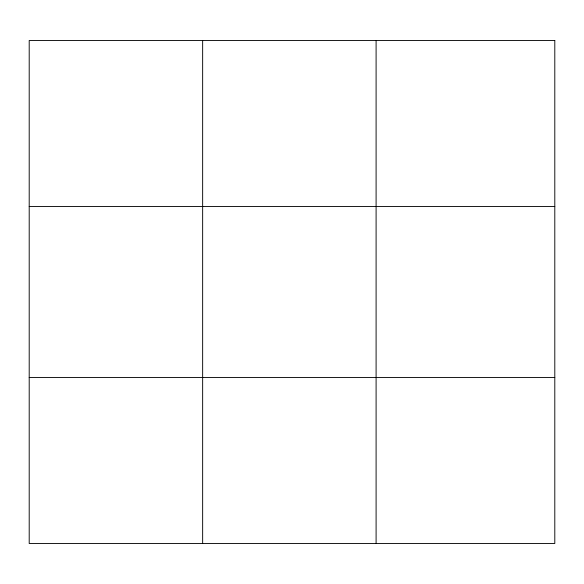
<?xml version="1.0" encoding="UTF-8"?>
<svg xmlns="http://www.w3.org/2000/svg" width="584" height="584" viewBox="0 0 584 584"><rect width="100%" height="100%" fill="white"/><g stroke="black" fill="none" stroke-linecap="round" stroke-linejoin="round"><path stroke-width="0.88" d="M202.648 40.515L202.648 543.485M376.096 40.515L376.096 543.485M29.2 206.495L554.8 206.495M29.2 377.505L554.8 377.505M554.8 40.515L554.8 543.485L29.2 543.485L29.2 40.515L554.8 40.515"/></g></svg>
